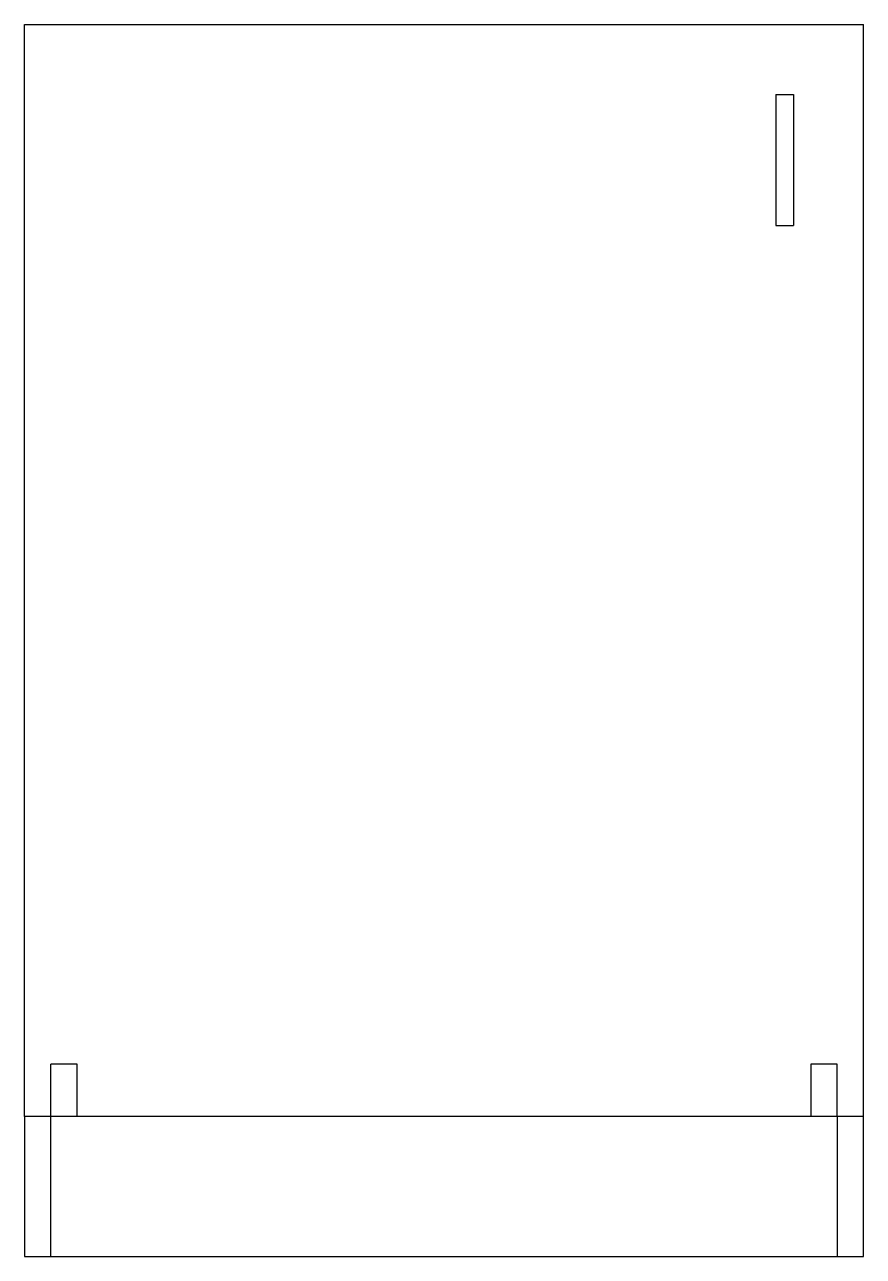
# Model space of a CAD drawing. Extents: x 0 to 24, y 0 to 35.2.
import ezdxf

# ---------------------------------------------------------------- set-up
doc = ezdxf.new("R2010")
doc.units = 0
doc.header["$LTSCALE"] = 3
doc.linetypes.add('HIDDEN', pattern=[0])
doc.linetypes.add('HIDDEN2', pattern=[0])
doc.layers.get('0').update_dxf_attribs({"linetype": 'CONTINUOUS'})
doc.layers.add('HID', color=7, linetype='HIDDEN')
doc.layers.add('HID2', color=7, linetype='HIDDEN2')

msp = doc.modelspace()

# ---------------------------------------------------------------- linework, layer by layer
at = {"color": 0}
for p, q in [((0, 4), (0, 35.25)), ((0, 35.25), (24, 35.25)), ((24, 4), (24, 35.25)), ((21.5, 33.25), (21.5, 29.5)), ((21.5, 33.25), (22, 33.25)), ((22, 33.25), (22, 29.5)), ((21.5, 29.5), (22, 29.5)), ((24, 4), (0, 4)), ((0, 4), (0, 0)), ((0.75, 0), (0.75, 4)), ((23.25, 4), (23.25, 0)), ((24, 0), (24, 4)), ((0, 0), (24, 0))]:
    msp.add_line(p, q, dxfattribs=at)
at = {"layer": 'HID', "color": 0}
for p, q in [((0.75, 4), (0.75, 5.5)), ((1.5, 4), (1.5, 5.5)), ((22.5, 5.5), (22.5, 4)), ((23.25, 4), (23.25, 5.5))]:
    msp.add_line(p, q, dxfattribs=at)
at = {"layer": 'HID2', "color": 0}
for p, q in [((1.5, 5.5), (0.75, 5.5)), ((23.25, 5.5), (22.5, 5.5))]:
    msp.add_line(p, q, dxfattribs=at)

doc.saveas('drawing.dxf')
